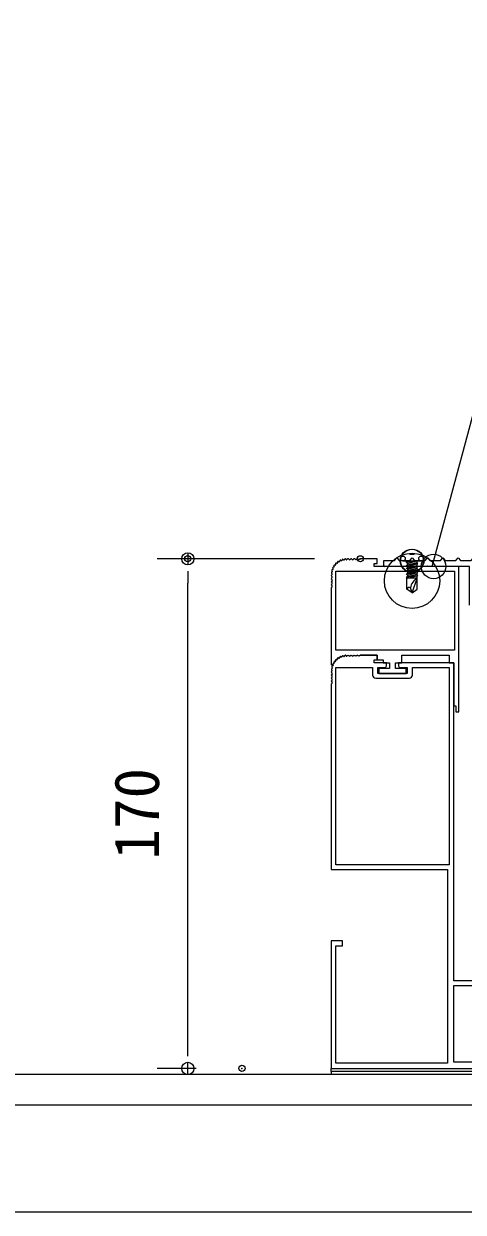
# Model space of a CAD drawing. Units: millimetres, scale not verified. Extents: x -1485 to 1485, y -1050 to 1050.
# Drawn here: x -399 to -255.5, y -319.1 to 69.2 of the extents above; entities that cross this region are included whole.
import ezdxf
from ezdxf.enums import TextEntityAlignment as Align

# ---------------------------------------------------------------- set-up
doc = ezdxf.new("R2010")
doc.units = ezdxf.units.MM
doc.header["$LTSCALE"] = 4
doc.header["$PDMODE"] = 32
doc.header["$PDSIZE"] = 2
for name, color, linetype, lineweight in [('0-0_0', 7, 'Continuous', 18), ('0-4_BOUSUI', 1, 'Continuous', 18), ('0-5_KANAMONO_SCREW', 4, 'Continuous', 18), ('0-6_dannnetu', 6, 'Continuous', 18), ('0-7_KANAMONO', 4, 'Continuous', 18), ('0-9_MOJI', 7, 'Continuous', 18), ('0-E_00KANAMONO', 5, 'Continuous', 18)]:
    doc.layers.add(name, color=color, linetype=linetype, lineweight=lineweight)
doc.layers.add('0-1_DEFPOINTS', color=7, linetype='Continuous')
doc.layers.add('0-D_255', color=7, linetype='Continuous')
doc.styles.add('ＭＳ ゴシック', font='')
doc.styles.get('ＭＳ ゴシック').set_extended_font_data('MS Gothic')

# ---------------------------------------------------------------- blocks, each defined once
blk = doc.blocks.new('_Dot')
at = {"layer": '0-0_0'}
for p, q in [((-0.5, 0), (-1, 0)), ((0.25, 0), (-0.25, 0))]:
    blk.add_line(p, q, dxfattribs=at)
blk.add_circle((0, 0), 0.25, dxfattribs=at)
blk = doc.blocks.new('D4')
at = {"layer": '0-1_DEFPOINTS'}
for p in [(1139.544, 944.356), (1195.911, 944.356), (1157.245, 777.856)]:
    blk.add_point(p, dxfattribs=at)
at = {"layer": '0-9_MOJI'}
for p, q in [((1180.911, 944.356), (1129.544, 944.356)), ((1139.544, 785.856), (1139.544, 936.356)), ((1142.245, 777.856), (1129.544, 777.856))]:
    blk.add_line(p, q, dxfattribs=at)
at = {"layer": '0-9_MOJI', "xscale": 8, "yscale": 8}
for p, rotation in [((1139.544, 944.356), 90), ((1139.544, 777.856), 270)]:
    blk.add_blockref('_Dot', p, dxfattribs=dict(at, rotation=rotation))
at = {"layer": '0-9_MOJI', "style": 'ＭＳ ゴシック'}
blk.add_text('170', height=14.66, rotation=90, dxfattribs=at).set_placement((1134.544, 846.106), align=Align.BOTTOM_LEFT)
blk = doc.blocks.new('3')
at = {"layer": '0-E_00KANAMONO'}
for p, q in [((1063.908, -291.084), (1063.882, -291.252)), ((1064.355, -291.032), (1064.209, -290.944)), ((1064.703, -290.764), (1064.648, -290.925)), ((1065.152, -290.79), (1065.024, -290.678)), ((1065.541, -290.587), (1065.459, -290.736)), ((1065.979, -290.69), (1065.872, -290.558)), ((1066.505, -290.513), (1066.264, -290.717)), ((1067.005, -290.717), (1066.764, -290.513)), ((1067.505, -290.513), (1067.264, -290.717)), ((1068.005, -290.717), (1067.764, -290.513)), ((1068.505, -290.513), (1068.264, -290.717)), ((1069.005, -290.717), (1068.764, -290.513)), ((1069.505, -290.513), (1069.264, -290.717)), ((1070.005, -290.717), (1069.764, -290.513)), ((1070.505, -290.513), (1070.264, -290.717)), ((1061.405, -294.789), (1061.256, -294.872)), ((1061.347, -294.354), (1061.46, -294.483)), ((1061.595, -293.978), (1061.433, -294.033)), ((1061.613, -293.54), (1061.701, -293.686)), ((1061.922, -293.213), (1061.753, -293.239)), ((1062.016, -292.784), (1062.078, -292.943)), ((1062.377, -292.515), (1062.207, -292.512)), ((1062.544, -292.11), (1062.577, -292.277)), ((1062.946, -291.908), (1062.779, -291.875)), ((1063.181, -291.537), (1063.185, -291.707)), ((1063.612, -291.408), (1063.454, -291.347)), ((1061.387, -295.595), (1061.182, -295.836)), ((1061.182, -296.095), (1061.387, -296.336)), ((1061.387, -296.595), (1061.182, -296.836)), ((1061.182, -297.095), (1061.387, -297.336)), ((1061.387, -297.595), (1061.182, -297.836)), ((1061.182, -298.095), (1061.387, -298.336)), ((1061.387, -298.595), (1061.182, -298.836)), ((1061.227, -295.202), (1061.36, -295.309)), ((1061.135, -299.965), (1061.135, -324.965)), ((1061.182, -299.095), (1061.387, -299.336)), ((1061.387, -299.595), (1061.182, -299.836)), ((1064.648, -322.425), (1064.703, -322.264)), ((1065.024, -322.178), (1065.152, -322.29)), ((1065.459, -322.236), (1065.541, -322.087)), ((1065.872, -322.058), (1065.979, -322.19)), ((1066.264, -322.217), (1066.505, -322.013)), ((1066.764, -322.013), (1067.005, -322.217)), ((1067.264, -322.217), (1067.505, -322.013)), ((1067.764, -322.013), (1068.005, -322.217)), ((1068.264, -322.217), (1068.505, -322.013)), ((1068.764, -322.013), (1069.005, -322.217)), ((1069.264, -322.217), (1069.505, -322.013)), ((1069.764, -322.013), (1070.005, -322.217)), ((1070.264, -322.217), (1070.505, -322.013)), ((1061.753, -324.739), (1061.922, -324.713)), ((1062.078, -324.443), (1062.016, -324.284)), ((1062.207, -324.012), (1062.377, -324.015)), ((1062.577, -323.777), (1062.544, -323.61)), ((1062.779, -323.375), (1062.946, -323.408)), ((1063.185, -323.207), (1063.181, -323.037)), ((1063.454, -322.847), (1063.612, -322.908)), ((1063.882, -322.752), (1063.908, -322.584)), ((1064.209, -322.444), (1064.355, -322.532))]:
    blk.add_line(p, q, dxfattribs=at)
for points in [[(1102.835, -340.465), (1102.835, -292.965), (1075.135, -292.965), (1075.135, -291.965), (1076.135, -291.965), (1076.135, -290.465), (1070.635, -290.465)], [(1070.635, -321.965), (1076.135, -321.965), (1076.135, -323.465), (1078.135, -323.465), (1078.135, -324.465), (1080.135, -324.465), (1080.135, -326.265), (1076.635, -326.265), (1076.635, -327.965), (1085.635, -327.965), (1085.635, -326.265), (1082.135, -326.265), (1082.135, -324.465), (1084.135, -324.465), (1084.135, -321.965), (1099.635, -321.965), (1099.635, -324.465), (1101.135, -324.465), (1101.135, -338.465), (1101.835, -338.465), (1101.835, -340.465), (1102.835, -340.465)]]:
    blk.add_lwpolyline(points, dxfattribs=at)
blk.add_lwpolyline([(1101.335, -320.265), (1062.635, -320.265), (1062.635, -294.465), (1101.335, -294.465)], close=True, dxfattribs=at)
for centre, radius, start, end in [((1064.106, -291.115), 0.2, 58.84705, 171.15295), ((1064.459, -290.861), 0.2, 238.84705, 341.15295), ((1064.892, -290.829), 0.2, 48.84705, 161.15295), ((1065.284, -290.639), 0.2, 228.84705, 331.15295), ((1065.716, -290.683), 0.2, 38.84705, 151.15295), ((1066.135, -290.565), 0.2, 218.84705, 310.36125), ((1066.635, -290.665), 0.2, 49.63875, 130.36125), ((1067.135, -290.565), 0.2, 229.63875, 310.36125), ((1067.635, -290.665), 0.2, 49.63875, 130.36125), ((1068.135, -290.565), 0.2, 229.63875, 310.36125), ((1068.635, -290.665), 0.2, 49.63875, 130.36125), ((1069.135, -290.565), 0.2, 229.63875, 310.36125), ((1069.635, -290.665), 0.2, 49.63875, 130.36125), ((1070.135, -290.565), 0.2, 229.63875, 310.36125), ((1070.635, -290.665), 0.2, 90, 130.36125), ((1061.353, -295.047), 0.2, 118.84705, 231.15295), ((1061.498, -294.223), 0.2, 108.84705, 221.15295), ((1061.309, -294.614), 0.2, 298.84705, 41.15295), ((1061.784, -293.436), 0.2, 98.84705, 211.15295), ((1061.53, -293.789), 0.2, 288.84705, 31.15295), ((1061.891, -293.015), 0.2, 278.84705, 21.15295), ((1062.203, -292.712), 0.2, 88.84705, 201.15295), ((1062.381, -292.315), 0.2, 268.84705, 11.15295), ((1062.74, -292.071), 0.2, 78.84705, 191.15295), ((1062.985, -291.711), 0.2, 258.84705, 1.15295), ((1063.381, -291.533), 0.2, 68.84705, 181.15295), ((1063.685, -291.222), 0.2, 248.84705, 351.15295), ((1061.335, -295.965), 0.2, 139.63875, 220.36125), ((1061.335, -296.965), 0.2, 139.63875, 220.36125), ((1061.335, -297.965), 0.2, 139.63875, 220.36125), ((1061.335, -298.965), 0.2, 139.63875, 220.36125), ((1061.235, -295.465), 0.2, 319.63875, 51.15295), ((1061.235, -296.465), 0.2, 319.63875, 40.36125), ((1061.235, -297.465), 0.2, 319.63875, 40.36125), ((1061.235, -298.465), 0.2, 319.63875, 40.36125), ((1061.335, -299.965), 0.2, 139.63875, 180), ((1061.235, -299.465), 0.2, 319.63875, 40.36125), ((1064.892, -322.329), 0.2, 48.84705, 161.15295), ((1065.284, -322.139), 0.2, 228.84705, 331.15295), ((1065.716, -322.183), 0.2, 38.84705, 151.15295), ((1066.135, -322.065), 0.2, 218.84705, 310.36125), ((1066.635, -322.165), 0.2, 49.63875, 130.36125), ((1067.135, -322.065), 0.2, 229.63875, 310.36125), ((1067.635, -322.165), 0.2, 49.63875, 130.36125), ((1068.135, -322.065), 0.2, 229.63875, 310.36125), ((1068.635, -322.165), 0.2, 49.63875, 130.36125), ((1069.135, -322.065), 0.2, 229.63875, 310.36125), ((1069.635, -322.165), 0.2, 49.63875, 130.36125), ((1070.135, -322.065), 0.2, 229.63875, 310.36125), ((1070.635, -322.165), 0.2, 90, 130.36125), ((1061.335, -324.965), 0.2, 180, 337.38014), ((1066.135, -326.965), 5, 154.99999, 157.38014), ((1061.784, -324.936), 0.2, 98.84705, 154.99981), ((1061.891, -324.515), 0.2, 278.84705, 21.15295), ((1062.203, -324.212), 0.2, 88.84705, 201.15295), ((1062.381, -323.815), 0.2, 268.84705, 11.15295), ((1062.74, -323.571), 0.2, 78.84705, 191.15295), ((1062.985, -323.211), 0.2, 258.84705, 1.15295), ((1063.381, -323.033), 0.2, 68.84705, 181.15295), ((1063.685, -322.722), 0.2, 248.84705, 351.15295), ((1064.106, -322.615), 0.2, 58.84705, 171.15295), ((1064.459, -322.361), 0.2, 238.84705, 341.15295)]:
    blk.add_arc(centre, radius, start, end, dxfattribs=at)
blk = doc.blocks.new('2')
at = {"layer": '0-E_00KANAMONO'}
for p, q in [((518.887, -7.496), (518.726, -7.551)), ((518.906, -7.058), (518.994, -7.203)), ((519.214, -6.73), (519.046, -6.756)), ((519.309, -6.302), (519.37, -6.46)), ((519.669, -6.033), (519.499, -6.03)), ((519.837, -5.627), (519.87, -5.794)), ((520.239, -5.425), (520.072, -5.392)), ((520.474, -5.055), (520.477, -5.225)), ((520.905, -4.926), (520.746, -4.864)), ((521.201, -4.602), (521.175, -4.77)), ((521.648, -4.549), (521.502, -4.461)), ((521.995, -4.282), (521.94, -4.443)), ((522.445, -4.308), (522.316, -4.196)), ((522.834, -4.104), (522.751, -4.254)), ((523.271, -4.208), (523.164, -4.075)), ((523.798, -4.03), (523.557, -4.235)), ((524.298, -4.235), (524.057, -4.03)), ((524.798, -4.03), (524.557, -4.235)), ((525.298, -4.235), (525.057, -4.03)), ((525.798, -4.03), (525.557, -4.235)), ((526.298, -4.235), (526.057, -4.03)), ((526.798, -4.03), (526.557, -4.235)), ((527.298, -4.235), (527.057, -4.03)), ((527.798, -4.03), (527.557, -4.235)), ((518.679, -9.112), (518.475, -9.353)), ((518.475, -9.612), (518.679, -9.853)), ((518.679, -10.112), (518.475, -10.353)), ((518.475, -10.612), (518.679, -10.853)), ((518.679, -11.112), (518.475, -11.353)), ((518.475, -11.612), (518.679, -11.853)), ((518.52, -8.72), (518.653, -8.827)), ((518.698, -8.307), (518.549, -8.389)), ((518.64, -7.872), (518.752, -8)), ((532.927, -11.483), (543.927, -11.483)), ((518.679, -12.112), (518.475, -12.353)), ((518.475, -12.612), (518.679, -12.853)), ((518.679, -13.112), (518.475, -13.353)), ((518.427, -138.983), (637.927, -138.983))]:
    blk.add_line(p, q, dxfattribs=at)
for points in [[(536.427, -7.483), (536.427, -6.483), (532.427, -6.483), (532.427, -5.483), (533.427, -5.483), (533.427, -3.983), (527.927, -3.983)], [(638.009, -137.989), (631.927, -136.983), (558.427, -136.983), (558.427, -111.883), (568.427, -111.883), (568.427, -113.133), (570.127, -113.133), (570.127, -109.133), (568.427, -109.133), (568.427, -110.383), (558.427, -110.383), (558.427, -6.483), (540.427, -6.483), (540.427, -7.483)], [(556.927, -72.483), (519.927, -72.483), (519.927, -7.983), (531.927, -7.983), (531.927, -10.483)], [(540.927, -7.983), (543.227, -7.983), (543.227, -9.983), (533.627, -9.983), (533.627, -7.983), (535.927, -7.983)], [(544.927, -10.483), (544.927, -7.983), (556.927, -7.983), (556.927, -72.483)], [(518.427, -13.483), (518.427, -73.983), (556.427, -73.983), (556.427, -137.283), (519.927, -137.283), (519.927, -98.983), (522.127, -98.983), (522.127, -97.283), (518.427, -97.283), (518.427, -138.983)]]:
    blk.add_lwpolyline(points, dxfattribs=at)
for centre, radius, start, end in [((518.791, -7.74), 0.2, 108.84705, 221.15295), ((519.077, -6.954), 0.2, 98.84705, 211.15295), ((518.823, -7.307), 0.2, 288.84705, 31.15295), ((519.184, -6.533), 0.2, 278.84705, 21.15295), ((519.495, -6.229), 0.2, 88.84705, 201.15295), ((519.673, -5.833), 0.2, 268.84705, 11.15295), ((520.033, -5.589), 0.2, 78.84705, 191.15295), ((520.277, -5.229), 0.2, 258.84705, 1.15295), ((520.674, -5.051), 0.2, 68.84705, 181.15295), ((520.977, -4.739), 0.2, 248.84705, 351.15295), ((521.399, -4.632), 0.2, 58.84705, 171.15295), ((521.751, -4.378), 0.2, 238.84705, 341.15295), ((522.185, -4.346), 0.2, 48.84705, 161.15295), ((522.576, -4.157), 0.2, 228.84705, 331.15295), ((523.009, -4.201), 0.2, 38.84705, 151.15295), ((523.427, -4.083), 0.2, 218.84705, 310.36125), ((523.927, -4.183), 0.2, 49.63875, 130.36125), ((524.427, -4.083), 0.2, 229.63875, 310.36125), ((524.927, -4.183), 0.2, 49.63875, 130.36125), ((525.427, -4.083), 0.2, 229.63875, 310.36125), ((525.927, -4.183), 0.2, 49.63875, 130.36125), ((526.427, -4.083), 0.2, 229.63875, 310.36125), ((526.927, -4.183), 0.2, 49.63875, 130.36125), ((527.427, -4.083), 0.2, 229.63875, 310.36125), ((527.927, -4.183), 0.2, 90, 130.36125), ((535.927, -7.483), 0.5, 270, 0), ((540.927, -7.483), 0.5, 180, 270), ((518.627, -9.483), 0.2, 139.63875, 220.36125), ((518.627, -10.483), 0.2, 139.63875, 220.36125), ((518.627, -11.483), 0.2, 139.63875, 220.36125), ((518.645, -8.564), 0.2, 118.84705, 231.15295), ((518.527, -8.983), 0.2, 319.63875, 51.15295), ((518.527, -9.983), 0.2, 319.63875, 40.36125), ((518.527, -10.983), 0.2, 319.63875, 40.36125), ((518.602, -8.132), 0.2, 298.84705, 41.15295), ((532.927, -10.483), 1, 180, 270), ((543.927, -10.483), 1, 270, 0), ((518.627, -12.483), 0.2, 139.63875, 220.36125), ((518.627, -13.483), 0.2, 139.63875, 180), ((518.527, -11.983), 0.2, 319.63875, 40.36125), ((518.527, -12.983), 0.2, 319.63875, 40.36125), ((637.927, -138.483), 0.5, 270, 80.60091)]:
    blk.add_arc(centre, radius, start, end, dxfattribs=at)
blk = doc.blocks.new('sd-n13')
at = {"layer": '0-5_KANAMONO_SCREW'}
for p, q in [((-3.75, 0), (3.75, 0)), ((-2.4, -0.5), (1.6, 0)), ((-2.4, -0.5), (-0.445, 0)), ((-1.9, -1), (2.009, 0)), ((-1.9, 0), (-1.9, -0.372)), ((-1.9, -1), (-2.4, -0.5)), ((-2.4, -1.7), (1.9, -0.6)), ((-2.4, -1.7), (2.4, -1.1)), ((-1.9, -2.2), (-2.4, -1.7)), ((-2.4, -2.9), (1.9, -1.8)), ((-2.4, -2.9), (2.4, -2.3)), ((-1.9, -3.4), (-2.4, -2.9)), ((-2.4, -4.1), (1.9, -3)), ((-2.4, -4.1), (2.4, -3.5)), ((-1.9, -4.6), (-2.4, -4.1)), ((-2.4, -5.3), (1.9, -4.2)), ((-2.4, -5.3), (2.4, -4.7)), ((-1.9, -1), (-1.9, -1.572)), ((-1.9, -2.2), (2.4, -1.1)), ((-1.9, -2.2), (-1.9, -2.772)), ((-1.9, -3.4), (2.4, -2.3)), ((-1.9, -3.4), (-1.9, -3.972)), ((-1.9, -4.6), (2.4, -3.5)), ((-1.9, -4.6), (-1.9, -5.172)), ((-1.9, -5.8), (2.4, -4.7)), ((1.9, -0.028), (1.9, -0.6)), ((2.4, -1.1), (1.9, -0.6)), ((1.9, -1.228), (1.9, -1.8)), ((2.4, -2.3), (1.9, -1.8)), ((1.9, -2.428), (1.9, -3)), ((2.4, -3.5), (1.9, -3)), ((1.9, -3.628), (1.9, -4.2)), ((2.4, -4.7), (1.9, -4.2)), ((1.9, -4.828), (1.9, -5.4)), ((-1.9, -5.8), (-2.4, -5.3)), ((-2.4, -6.5), (1.9, -5.4)), ((-2.4, -6.5), (2.4, -5.9)), ((-1.9, -7), (-2.4, -6.5)), ((2.15, -7), (-2.15, -7)), ((-2.15, -11.495), (-2.15, -7)), ((-1.9, -5.8), (-1.9, -6.372)), ((-1.9, -7), (2.4, -5.9)), ((0, -13), (2.15, -7)), ((2.4, -5.9), (1.9, -5.4)), ((1.9, -6.028), (1.9, -7)), ((2.15, -11.495), (2.15, -7)), ((0, -13), (-2.15, -11.495)), ((0, -13), (-0.635, -10.995)), ((0, -13), (2.15, -11.495))]:
    blk.add_line(p, q, dxfattribs=at)
blk.add_lwpolyline([(0.75, 3.175), (0.75, 2.675), (-0.75, 2.675), (-0.75, 3.175)], dxfattribs=at)
for centre, radius in [((0, -8.096), 11.296), ((0, -8.096), 11.296), ((-0.091, 0.076), 4.75), ((-3.75, 1), 1), ((0.091, 0.076), 4.75), ((3.75, 1), 1)]:
    blk.add_circle(centre, radius, dxfattribs=at)
for centre, radius, start, end in [((4.694, -11.742), 5.381, 118.2142, 172.01632), ((-1.206, -11.809), 0.995, 54.94761, 161.58289)]:
    blk.add_arc(centre, radius, start, end, dxfattribs=at)

msp = doc.modelspace()

# ---------------------------------------------------------------- linework, layer by layer
at = {"layer": '0-4_BOUSUI'}
for p, q in [((629.129, -274.144), (-790.274, -274.144)), ((-298.589, -273.144), (-298.589, -274.144)), ((629.129, -273.144), (-298.589, -273.144)), ((629.129, -319.144), (-790.274, -319.144))]:
    msp.add_line(p, q, dxfattribs=at)
msp.add_lwpolyline([(-298.589, -272.144), (-98.589, -272.144), (-98.589, -273.144), (-298.589, -273.144)], close=True, dxfattribs=at)
at = {"layer": '0-6_dannnetu'}
msp.add_line((629.129, -284.144), (-790.274, -284.144), dxfattribs=at)
at = {"layer": '0-7_KANAMONO'}
msp.add_line((-281.389, -107.844), (-281.389, -106.144), dxfattribs=at)
for points in [[(-281.389, -106.144), (-277.889, -106.144), (-277.139, -105.344), (-276.389, -106.144), (-272.889, -106.144), (-272.139, -105.344), (-271.389, -106.144), (-267.889, -106.144), (-267.139, -105.344), (-266.389, -106.144), (-262.889, -106.144), (-262.139, -105.344), (-261.389, -106.144), (-257.889, -106.144), (-257.139, -105.344), (-256.389, -106.144), (-252.889, -106.144), (-252.139, -105.344), (-251.389, -106.144), (-251.389, -120.844)], [(-253.389, -120.844), (-253.389, -108.144), (-266.975, -108.144), (-267.139, -107.994), (-267.284, -108.144), (-281.089, -108.144)]]:
    msp.add_lwpolyline(points, dxfattribs=at)
msp.add_arc((-281.089, -107.844), 0.3, 180, 270, dxfattribs=at)
at = {"layer": '0-9_MOJI'}
msp.add_line((-265.582, -108.144), (-218.07, 69.173), dxfattribs=at)
msp.add_circle((-265.187, -108.144), 4, dxfattribs=at)

# ---------------------------------------------------------------- block references
at = {"layer": '0-5_KANAMONO_SCREW', "xscale": 0.8, "yscale": 0.8}
msp.add_blockref('sd-n13', (-272.204, -106.344), dxfattribs=at)
at = {"layer": '0-9_MOJI'}
msp.add_blockref('D4', (-1485, -1050), dxfattribs=at)
at = {"layer": '0-D_255'}
for name, p in [('3', (-1359.723, 184.821)), ('2', (-817.016, -133.162))]:
    msp.add_blockref(name, p, dxfattribs=at)

doc.saveas('drawing.dxf')
